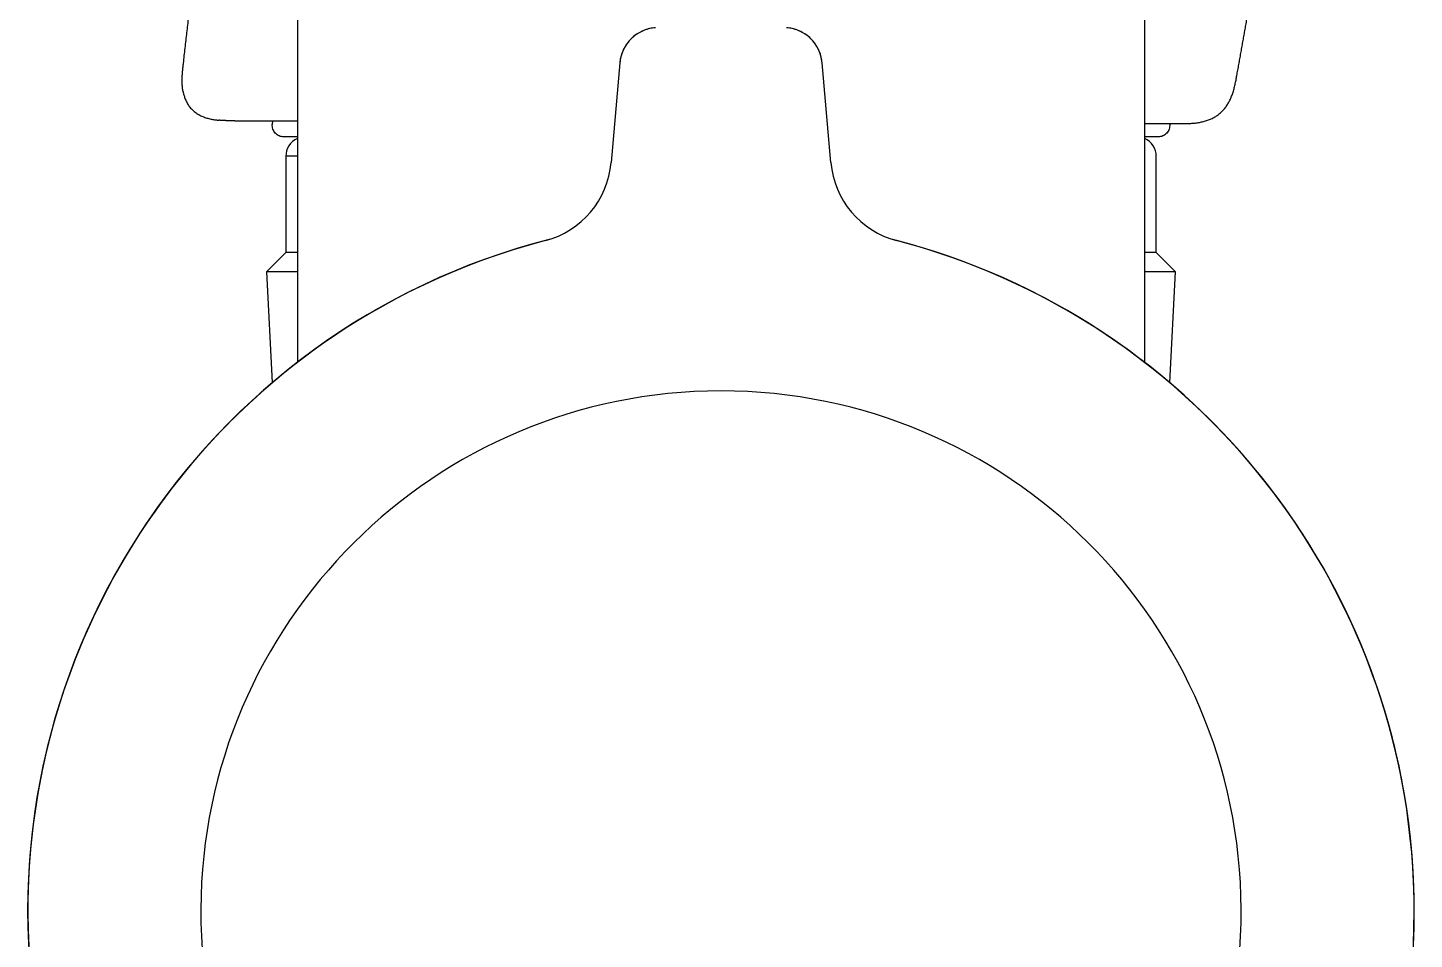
# Model space of a CAD drawing. Header units: millimetres. Extents: x 169 to 4368, y -1049 to 1924.
# Drawn here: x 486.439 to 490.039, y 1164.457 to 1166.824 of the extents above; entities that cross this region are included whole.
import ezdxf

# ---------------------------------------------------------------- set-up
doc = ezdxf.new("R2010")
doc.units = ezdxf.units.MM

msp = doc.modelspace()

# ---------------------------------------------------------------- linework, layer by layer
for p, q in [((487.1389, 1202.9829), (487.1389, 1165.9548)), ((489.3389, 1165.9548), (489.3389, 1202.9829)), ((487.9763, 1166.7326), (487.9536, 1166.4734)), ((488.5241, 1166.4734), (488.5014, 1166.7326)), ((486.9762, 1166.5821), (487.1388, 1166.5816)), ((487.0747, 1166.5818), (487.0739, 1166.5728)), ((489.3389, 1166.5749), (489.4318, 1166.5746)), ((489.4038, 1166.5728), (489.4036, 1166.5747)), ((487.1389, 1166.5402), (487.1038, 1166.5402)), ((489.3739, 1166.5402), (489.3389, 1166.5402)), ((487.1389, 1166.49), (487.1089, 1166.49)), ((487.1089, 1166.49), (487.1089, 1166.24)), ((489.3689, 1166.24), (489.3689, 1166.49)), ((487.1089, 1166.24), (487.0589, 1166.19)), ((487.1389, 1166.24), (487.1089, 1166.24)), ((489.3689, 1166.24), (489.3389, 1166.24)), ((489.4189, 1166.19), (489.3689, 1166.24)), ((487.1389, 1166.19), (487.0589, 1166.19)), ((487.0589, 1166.19), (487.0739, 1165.9022)), ((489.4189, 1166.19), (489.3389, 1166.19)), ((489.4038, 1165.9022), (489.4189, 1166.19))]:
    msp.add_line(p, q)
for centre, radius, start, end in [((488.0759, 1166.7239), 0.1, 94.2474, 175), ((488.4018, 1166.7239), 0.1, 5, 85.7526), ((487.1589, 1166.49), 0.05, 113.5782, 180), ((489.3189, 1166.49), 0.05, 0, 66.4218), ((487.7245, 1166.4935), 0.23, 284.68, 355.0004), ((488.7532, 1166.4935), 0.23, 184.9996, 255.32), ((488.2389, 1164.53), 1.8, 104.3582, 0), ((488.2389, 1164.53), 1.7997, 104.6795, 75.3205), ((488.2389, 1164.53), 1.7997, 104.6795, 0), ((488.2389, 1164.53), 1.8, 0, 75.6383), ((488.2389, 1164.53), 1.7997, 0, 75.3205), ((488.2389, 1164.53), 1.3505, 270.3893, 269.6107)]:
    msp.add_arc(centre, radius, start, end)
for points, degree in [([(486.8432, 1166.7314), (486.8788, 1167.0469), (486.9169, 1167.3616), (486.9572, 1167.6755), (486.9996, 1167.9887), (487.0441, 1168.3012), (487.0905, 1168.6131), (487.1388, 1168.9244)], 7), ([(489.5788, 1166.7027), (489.5998, 1166.8195), (489.6205, 1166.9364), (489.6408, 1167.0533), (489.6609, 1167.1703), (489.6807, 1167.2874), (489.7001, 1167.4044), (489.7193, 1167.5216), (489.7383, 1167.6387), (489.757, 1167.7559)], 9), ([(486.8421, 1166.6583), (486.8397, 1166.6716), (486.8389, 1166.6859), (486.8397, 1166.7009), (486.8414, 1166.7161), (486.8432, 1166.7314)], 5), ([(489.4318, 1166.5746), (489.4796, 1166.5746), (489.5266, 1166.5769), (489.5618, 1166.6085), (489.5703, 1166.6556), (489.5788, 1166.7027)], 5), ([(486.9762, 1166.5821), (486.9677, 1166.5821), (486.9593, 1166.5821), (486.9509, 1166.5823), (486.9427, 1166.5827), (486.9347, 1166.5835)], 5)]:
    msp.add_open_spline(points, degree=degree)
for points, knots in [([(488.0685, 1166.8236), (488.063, 1166.8232), (488.0536, 1166.8217), (488.0381, 1166.817), (488.0242, 1166.8099), (488.0111, 1166.8007), (487.9999, 1166.7896), (487.9905, 1166.7766), (487.9833, 1166.7628), (487.9784, 1166.7474), (487.9768, 1166.7381), (487.9763, 1166.7326)], [0, 0, 0, 0, 0.107692, 0.22006, 0.332261, 0.44449, 0.556905, 0.669116, 0.781256, 0.893616, 1, 1, 1, 1]), ([(488.5014, 1166.7326), (488.5009, 1166.7382), (488.4993, 1166.7476), (488.4944, 1166.7629), (488.4871, 1166.7768), (488.4777, 1166.7897), (488.4664, 1166.8008), (488.4534, 1166.81), (488.4394, 1166.8171), (488.424, 1166.8218), (488.4147, 1166.8233), (488.4092, 1166.8236)], [0, 0, 0, 0, 0.107692, 0.22006, 0.332261, 0.44449, 0.556905, 0.669116, 0.781256, 0.893616, 1, 1, 1, 1]), ([(486.8421, 1166.6583), (486.8421, 1166.6582), (486.8421, 1166.6581), (486.8422, 1166.6576), (486.8423, 1166.6571), (486.8427, 1166.6555), (486.8432, 1166.6529), (486.8445, 1166.6476), (486.847, 1166.6399), (486.8511, 1166.6306), (486.8566, 1166.6214), (486.8634, 1166.6131), (486.8714, 1166.6056), (486.8806, 1166.5992), (486.8907, 1166.5939), (486.9013, 1166.5899), (486.9114, 1166.5871), (486.92, 1166.5854), (486.9262, 1166.5845), (486.9298, 1166.584), (486.9321, 1166.5838), (486.9336, 1166.5836), (486.9344, 1166.5835), (486.9346, 1166.5835), (486.9347, 1166.5835)], [0, 0, 0, 0, 0.034373, 0.055368, 0.066108, 0.073025, 0.089512, 0.121177, 0.185785, 0.257528, 0.332379, 0.407546, 0.480575, 0.558708, 0.640637, 0.717321, 0.79348, 0.858198, 0.89923, 0.923415, 0.934372, 0.945927, 0.967085, 1, 1, 1, 1]), ([(487.1038, 1166.5402), (487.1017, 1166.5402), (487.0997, 1166.5404), (487.0956, 1166.5413), (487.0936, 1166.5419), (487.0898, 1166.5436), (487.088, 1166.5446), (487.0847, 1166.547), (487.0831, 1166.5484), (487.0803, 1166.5515), (487.0791, 1166.5531), (487.0769, 1166.5567), (487.0761, 1166.5586), (487.0741, 1166.5645), (487.0736, 1166.5687), (487.0739, 1166.5728)], [0, 0, 0, 0, 0.125, 0.125, 0.25, 0.25, 0.375, 0.375, 0.5, 0.5, 0.625, 0.625, 0.75, 0.75, 1, 1, 1, 1]), ([(489.4038, 1166.5728), (489.4042, 1166.5687), (489.4037, 1166.5645), (489.4017, 1166.5586), (489.4008, 1166.5567), (489.3987, 1166.5531), (489.3974, 1166.5515), (489.3946, 1166.5484), (489.3931, 1166.547), (489.3897, 1166.5446), (489.3879, 1166.5436), (489.3841, 1166.5419), (489.3821, 1166.5413), (489.3781, 1166.5404), (489.376, 1166.5402), (489.3739, 1166.5402)], [0, 0, 0, 0, 0.25, 0.25, 0.375, 0.375, 0.5, 0.5, 0.625, 0.625, 0.75, 0.75, 0.875, 0.875, 1, 1, 1, 1])]:
    msp.add_open_spline(points, degree=3, knots=knots)

doc.saveas('drawing.dxf')
